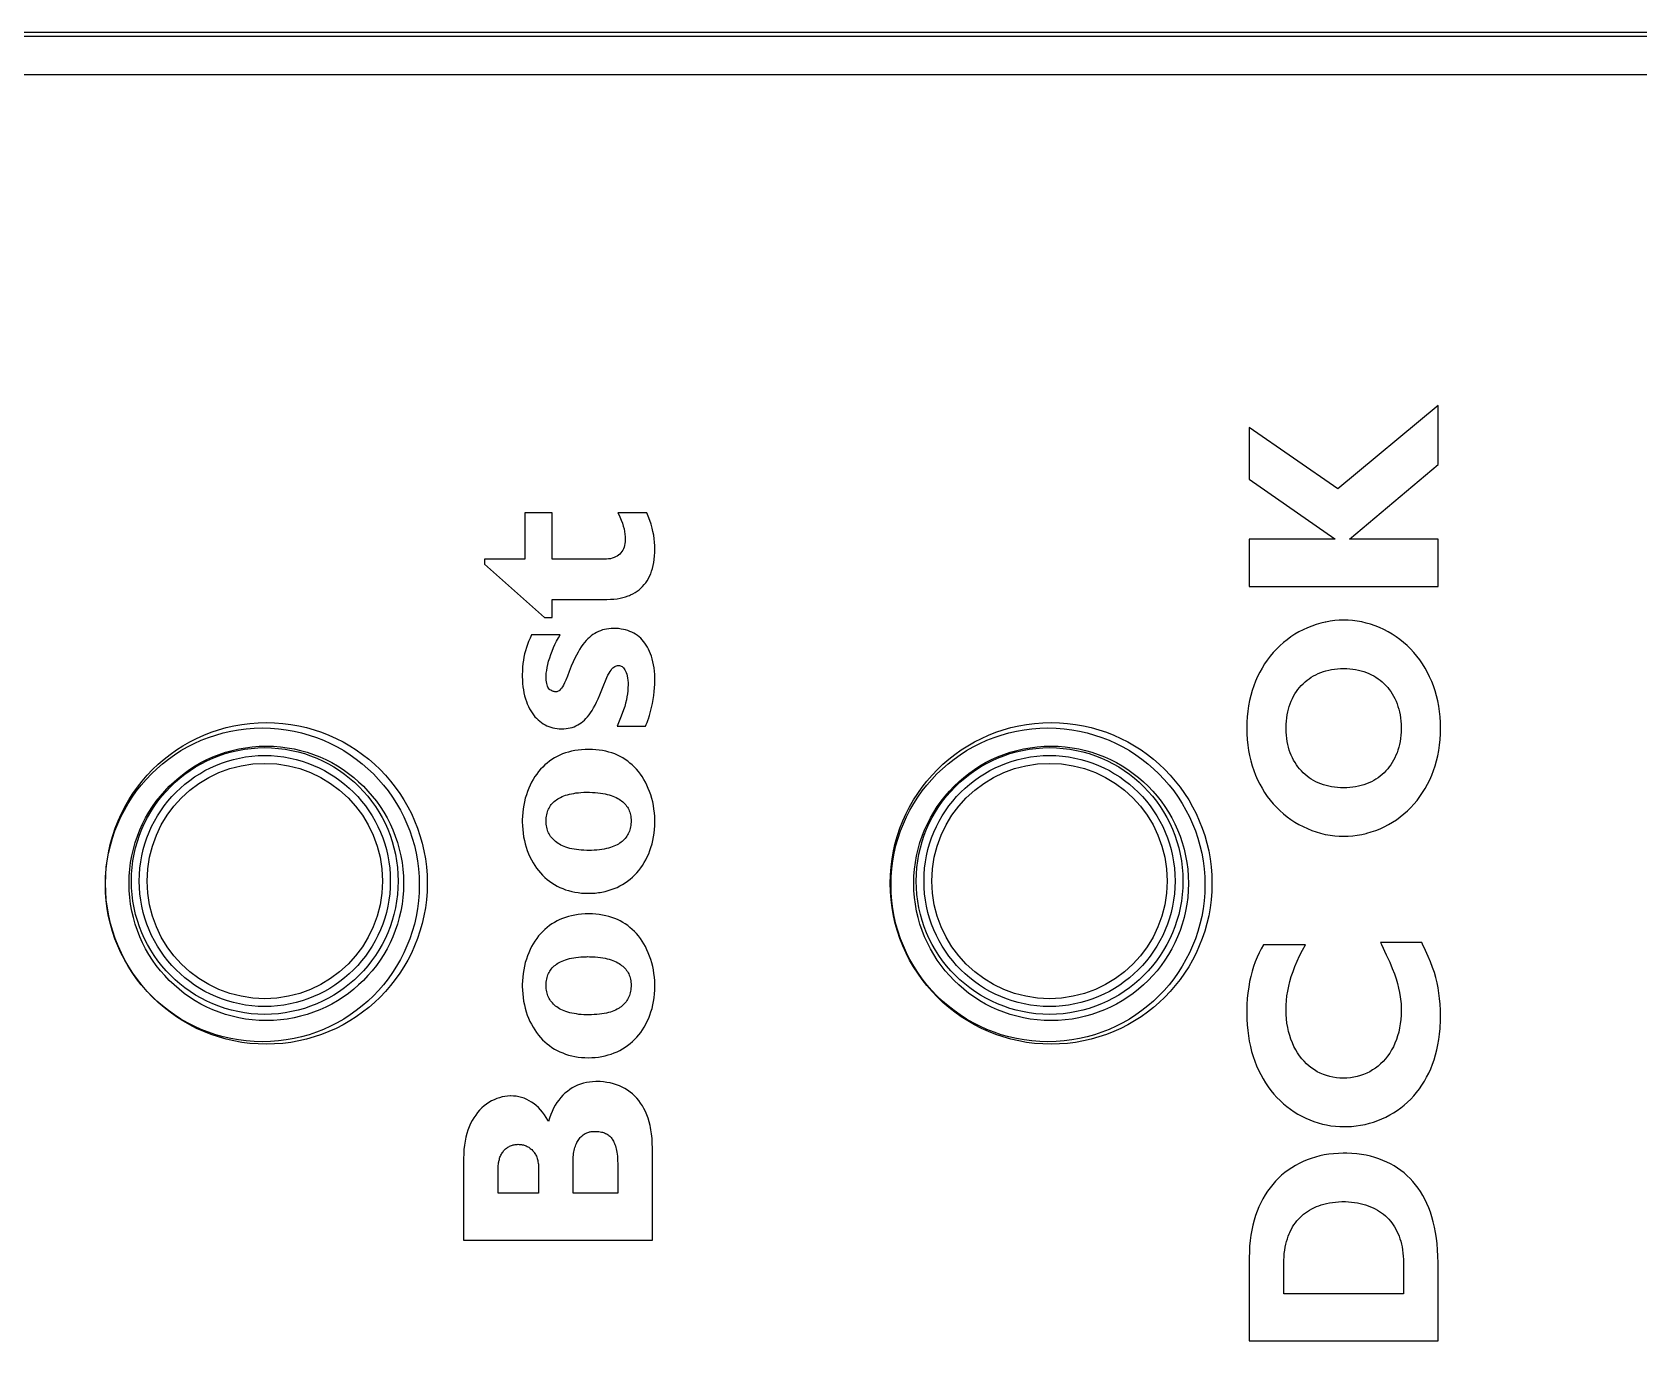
# Paper-space layout '2 DOOR PANEL LAYOUT - A1 Sheet' of a CAD drawing. Extents: x 50 to 825, y 22 to 486.
# Drawn here: x 428.222 to 430.887, y 339.381 to 341.552 of the extents above; entities that cross this region are included whole.
import ezdxf

# ---------------------------------------------------------------- set-up
doc = ezdxf.new("R2010")
doc.units = 0
doc.layers.add('N-EQPM', color=3, linetype='Continuous', lineweight=25)

psp = doc.layouts.new('2 DOOR PANEL LAYOUT - A1 Sheet')

# ---------------------------------------------------------------- linework, layer by layer
at = {"layer": 'N-EQPM', "linetype": 'Continuous'}
for p, q in [((422.2664, 341.5454), (439.1849, 341.5454)), ((423.698, 341.5519), (436.9725, 341.5519)), ((423.8203, 341.4814), (436.8386, 341.4814))]:
    psp.add_line(p, q, dxfattribs=at)
for points in [[(430.554, 340.9324), (430.3878, 340.7942), (430.2409, 340.8961), (430.2409, 340.8103), (430.3827, 340.7115), (430.3827, 340.7106), (430.2409, 340.7106), (430.2409, 340.6325), (430.554, 340.6325), (430.554, 340.7106), (430.4071, 340.7106), (430.554, 340.8346)], [(429.2488, 340.7355), (429.2467, 340.742), (429.2441, 340.7491), (429.2418, 340.7547), (429.1936, 340.7547), (429.1941, 340.7538), (429.197, 340.7478), (429.1993, 340.7424), (429.2013, 340.7373), (429.2028, 340.7326), (429.204, 340.728), (429.2049, 340.7236), (429.2055, 340.7192), (429.2059, 340.7147), (429.206, 340.7102), (429.2059, 340.7067), (429.2055, 340.7035), (429.2049, 340.7004), (429.2041, 340.6976), (429.203, 340.6949), (429.2018, 340.6925), (429.2003, 340.6902), (429.1987, 340.6881), (429.1968, 340.6861), (429.1948, 340.6844), (429.1926, 340.6828), (429.1901, 340.6815), (429.1875, 340.6803), (429.1846, 340.6793), (429.1816, 340.6785), (429.1783, 340.678), (429.1748, 340.6776), (429.172, 340.6776), (429.0848, 340.6776), (429.0848, 340.7547), (429.0394, 340.7547), (429.0394, 340.6776), (428.9728, 340.6776), (428.9728, 340.6693), (429.072, 340.5807), (429.0848, 340.5807), (429.0848, 340.611), (429.1757, 340.611), (429.1816, 340.6111), (429.1872, 340.6115), (429.1924, 340.6121), (429.1975, 340.6129), (429.2022, 340.614), (429.2067, 340.6153), (429.211, 340.6168), (429.213, 340.6176), (429.215, 340.6184), (429.2188, 340.6203), (429.2224, 340.6224), (429.2258, 340.6246), (429.229, 340.627), (429.2321, 340.6296), (429.2349, 340.6324), (429.2376, 340.6354), (429.24, 340.6386), (429.2424, 340.642), (429.2445, 340.6456), (429.2465, 340.6495), (429.2482, 340.6535), (429.2498, 340.6578), (429.2512, 340.6623), (429.2524, 340.6671), (429.2534, 340.6721), (429.2542, 340.6774), (429.2548, 340.683), (429.2551, 340.6887), (429.2552, 340.6932), (429.255, 340.6996), (429.2547, 340.7057), (429.254, 340.7116), (429.2532, 340.7174), (429.252, 340.7233), (429.2506, 340.7293)], [(429.0436, 340.4375), (429.0454, 340.4335), (429.0473, 340.4296), (429.0494, 340.426), (429.0516, 340.4226), (429.0539, 340.4194), (429.0563, 340.4164), (429.0589, 340.4137), (429.0615, 340.4111), (429.0642, 340.4087), (429.0671, 340.4066), (429.07, 340.4046), (429.073, 340.4029), (429.0762, 340.4013), (429.0794, 340.3999), (429.0826, 340.3988), (429.086, 340.3978), (429.0895, 340.3971), (429.0931, 340.3966), (429.0967, 340.3962), (429.1004, 340.3961), (429.1042, 340.3962), (429.1079, 340.3966), (429.1114, 340.3971), (429.1148, 340.3978), (429.1181, 340.3987), (429.1212, 340.3998), (429.1243, 340.4012), (429.1272, 340.4027), (429.1301, 340.4044), (429.1329, 340.4063), (429.1356, 340.4084), (429.1383, 340.4108), (429.1409, 340.4134), (429.1435, 340.4163), (429.146, 340.4194), (429.1486, 340.4228), (429.151, 340.4266), (429.1535, 340.4308), (429.156, 340.4354), (429.1585, 340.4405), (429.1611, 340.4462), (429.1639, 340.4529), (429.1672, 340.4611), (429.1703, 340.4692), (429.1731, 340.4761), (429.1753, 340.4813), (429.1773, 340.4854), (429.1791, 340.4888), (429.1808, 340.4915), (429.1824, 340.4938), (429.184, 340.4957), (429.1855, 340.4973), (429.1871, 340.4986), (429.1886, 340.4995), (429.1901, 340.5003), (429.1917, 340.5008), (429.1933, 340.5012), (429.1942, 340.5012), (429.195, 340.5013), (429.1965, 340.5012), (429.198, 340.5008), (429.1994, 340.5003), (429.2007, 340.4996), (429.202, 340.4986), (429.2033, 340.4974), (429.2045, 340.4959), (429.2056, 340.4942), (429.2067, 340.4921), (429.2076, 340.4897), (429.2085, 340.487), (429.2093, 340.4839), (429.2099, 340.4805), (429.2103, 340.4767), (429.2106, 340.4725), (429.2106, 340.4691), (429.2105, 340.4643), (429.2102, 340.4594), (429.2097, 340.4544), (429.2089, 340.4494), (429.2079, 340.4443), (429.2066, 340.439), (429.2051, 340.4335), (429.2033, 340.4277), (429.2011, 340.4215), (429.1984, 340.4145), (429.1951, 340.4064), (429.1927, 340.4007), (429.2395, 340.4007), (429.2408, 340.4032), (429.2423, 340.4068), (429.2441, 340.4116), (429.2445, 340.4128), (429.2464, 340.4186), (429.2481, 340.4248), (429.2497, 340.4314), (429.2512, 340.438), (429.2524, 340.4447), (429.2534, 340.4514), (429.2542, 340.4579), (429.2547, 340.4643), (429.255, 340.4705), (429.2552, 340.4765), (429.2551, 340.4801), (429.2549, 340.4861), (429.2545, 340.4918), (429.2538, 340.4973), (429.253, 340.5025), (429.252, 340.5074), (429.2509, 340.5121), (429.2496, 340.5165), (429.2481, 340.5207), (429.2465, 340.5247), (429.2448, 340.5284), (429.2429, 340.5319), (429.2409, 340.5352), (429.2387, 340.5383), (429.2365, 340.5412), (429.2341, 340.5439), (429.2316, 340.5465), (429.2289, 340.5488), (429.2261, 340.551), (429.2247, 340.552), (429.2232, 340.553), (429.2202, 340.5548), (429.217, 340.5564), (429.2137, 340.5579), (429.2103, 340.5591), (429.2067, 340.5602), (429.2029, 340.5611), (429.199, 340.5618), (429.195, 340.5624), (429.1907, 340.5627), (429.1863, 340.5628), (429.1824, 340.5627), (429.1786, 340.5623), (429.175, 340.5618), (429.1715, 340.5611), (429.1681, 340.5602), (429.1648, 340.559), (429.1616, 340.5577), (429.1585, 340.5562), (429.1554, 340.5545), (429.1524, 340.5525), (429.1495, 340.5504), (429.1467, 340.548), (429.1439, 340.5453), (429.1411, 340.5425), (429.1384, 340.5393), (429.1357, 340.5359), (429.133, 340.5321), (429.1304, 340.528), (429.1277, 340.5235), (429.1251, 340.5186), (429.1224, 340.5132), (429.1196, 340.5071), (429.1166, 340.5), (429.1131, 340.4913), (429.11, 340.4834), (429.1074, 340.4771), (429.1053, 340.4724), (429.1035, 340.4688), (429.1018, 340.466), (429.1003, 340.4637), (429.0989, 340.4619), (429.0976, 340.4605), (429.0963, 340.4594), (429.095, 340.4586), (429.0938, 340.4581), (429.0925, 340.4578), (429.0912, 340.4576), (429.0892, 340.4577), (429.0882, 340.4579), (429.0873, 340.4581), (429.0856, 340.4586), (429.084, 340.4592), (429.0825, 340.4601), (429.0812, 340.4611), (429.08, 340.4623), (429.0789, 340.4637), (429.0779, 340.4653), (429.0771, 340.4672), (429.0763, 340.4693), (429.0757, 340.4716), (429.0752, 340.4743), (429.0749, 340.4771), (429.0747, 340.4802), (429.0747, 340.4815), (429.0748, 340.4851), (429.0751, 340.4883), (429.0757, 340.4929), (429.0765, 340.4979), (429.0777, 340.5032), (429.079, 340.5086), (429.0807, 340.5142), (429.0825, 340.5197), (429.0846, 340.5253), (429.0869, 340.5309), (429.0895, 340.5363), (429.0922, 340.5417), (429.0951, 340.547), (429.0981, 340.5522), (429.0508, 340.5522), (429.0482, 340.5466), (429.0458, 340.5413), (429.0438, 340.536), (429.042, 340.5309), (429.0404, 340.5258), (429.0391, 340.5206), (429.038, 340.5153), (429.037, 340.51), (429.0363, 340.5044), (429.0358, 340.4985), (429.0354, 340.4924), (429.0352, 340.4858), (429.0352, 340.4838), (429.0352, 340.4828), (429.0354, 340.477), (429.0357, 340.4714), (429.0363, 340.466), (429.0371, 340.4607), (429.038, 340.4557), (429.0392, 340.4508), (429.0405, 340.4462), (429.042, 340.4417)], [(430.2456, 340.3351), (430.2483, 340.3272), (430.2513, 340.3194), (430.2546, 340.3119), (430.2582, 340.3046), (430.2621, 340.2976), (430.2663, 340.2908), (430.2708, 340.2842), (430.2756, 340.2779), (430.2807, 340.2719), (430.286, 340.2661), (430.2916, 340.2606), (430.2975, 340.2554), (430.3036, 340.2505), (430.31, 340.2459), (430.3165, 340.2416), (430.3233, 340.2376), (430.3302, 340.234), (430.3373, 340.2307), (430.3445, 340.2278), (430.3519, 340.2252), (430.3593, 340.223), (430.3668, 340.2212), (430.3676, 340.2211), (430.3751, 340.2197), (430.3826, 340.2187), (430.3901, 340.2181), (430.3974, 340.218), (430.405, 340.2181), (430.4126, 340.2187), (430.4201, 340.2197), (430.4277, 340.221), (430.4351, 340.2228), (430.4359, 340.223), (430.4433, 340.2251), (430.4506, 340.2276), (430.4578, 340.2305), (430.4648, 340.2337), (430.4717, 340.2373), (430.4784, 340.2413), (430.4849, 340.2455), (430.4912, 340.2501), (430.4973, 340.255), (430.5032, 340.2602), (430.5088, 340.2657), (430.5141, 340.2715), (430.5192, 340.2775), (430.524, 340.2838), (430.5285, 340.2904), (430.5327, 340.2972), (430.5366, 340.3043), (430.5402, 340.3116), (430.5435, 340.3192), (430.5465, 340.327), (430.5492, 340.335), (430.5515, 340.3433), (430.5535, 340.3517), (430.5551, 340.3604), (430.5564, 340.3694), (430.5574, 340.3785), (430.5579, 340.3879), (430.5581, 340.3975), (430.5579, 340.4069), (430.5574, 340.4161), (430.5564, 340.4252), (430.5551, 340.434), (430.5535, 340.4426), (430.5515, 340.451), (430.5491, 340.4593), (430.5465, 340.4673), (430.5435, 340.475), (430.5401, 340.4826), (430.5365, 340.4899), (430.5325, 340.497), (430.5283, 340.5039), (430.5237, 340.5105), (430.5189, 340.5168), (430.5138, 340.5229), (430.5084, 340.5287), (430.5027, 340.5342), (430.4968, 340.5395), (430.4907, 340.5444), (430.4844, 340.549), (430.4778, 340.5533), (430.4711, 340.5572), (430.4642, 340.5608), (430.4572, 340.5641), (430.45, 340.567), (430.4495, 340.5671), (430.4422, 340.5696), (430.4349, 340.5717), (430.4274, 340.5735), (430.4199, 340.5748), (430.4124, 340.5758), (430.4049, 340.5764), (430.3974, 340.5765), (430.3901, 340.5764), (430.3827, 340.5758), (430.3752, 340.5748), (430.3677, 340.5734), (430.3669, 340.5733), (430.3595, 340.5715), (430.352, 340.5693), (430.3447, 340.5668), (430.3374, 340.5638), (430.3303, 340.5606), (430.3234, 340.5569), (430.3166, 340.553), (430.31, 340.5487), (430.3037, 340.5441), (430.2975, 340.5392), (430.2917, 340.534), (430.286, 340.5285), (430.2807, 340.5227), (430.2756, 340.5167), (430.2708, 340.5104), (430.2663, 340.5039), (430.2621, 340.4971), (430.2582, 340.4901), (430.2546, 340.4828), (430.2513, 340.4753), (430.2483, 340.4676), (430.2456, 340.4596), (430.2433, 340.4514), (430.2413, 340.443), (430.2397, 340.4344), (430.2384, 340.4255), (430.2375, 340.4164), (430.2369, 340.4071), (430.2367, 340.3975), (430.2369, 340.3879), (430.2375, 340.3785), (430.2384, 340.3694), (430.2397, 340.3605), (430.2413, 340.3518), (430.2433, 340.3434)], [(430.3048, 340.3704), (430.3038, 340.3753), (430.303, 340.3803), (430.3025, 340.3855), (430.3021, 340.3908), (430.3019, 340.3963), (430.3019, 340.3975), (430.3019, 340.3984), (430.3021, 340.4039), (430.3025, 340.4091), (430.303, 340.4143), (430.3038, 340.4193), (430.3048, 340.4242), (430.3059, 340.4289), (430.3073, 340.4335), (430.3088, 340.4379), (430.3105, 340.4422), (430.3124, 340.4464), (430.3145, 340.4504), (430.3167, 340.4542), (430.3191, 340.4579), (430.3217, 340.4615), (430.3244, 340.4648), (430.3272, 340.4681), (430.3302, 340.4711), (430.3334, 340.474), (430.3367, 340.4768), (430.3384, 340.4781), (430.3402, 340.4793), (430.3438, 340.4817), (430.3475, 340.484), (430.3514, 340.486), (430.3554, 340.4879), (430.3595, 340.4896), (430.3638, 340.4911), (430.3682, 340.4924), (430.3728, 340.4936), (430.3775, 340.4945), (430.3823, 340.4952), (430.3872, 340.4958), (430.3923, 340.4961), (430.3974, 340.4962), (430.4026, 340.4961), (430.4077, 340.4958), (430.4126, 340.4952), (430.4174, 340.4945), (430.4221, 340.4936), (430.4266, 340.4924), (430.4311, 340.4911), (430.4353, 340.4896), (430.4395, 340.4879), (430.4435, 340.486), (430.4474, 340.484), (430.4511, 340.4817), (430.4547, 340.4793), (430.4565, 340.4781), (430.4582, 340.4768), (430.4615, 340.474), (430.4646, 340.4711), (430.4677, 340.4681), (430.4705, 340.4648), (430.4732, 340.4615), (430.4758, 340.4579), (430.4782, 340.4542), (430.4804, 340.4504), (430.4825, 340.4464), (430.4844, 340.4422), (430.4861, 340.4379), (430.4876, 340.4335), (430.489, 340.4289), (430.4901, 340.4242), (430.4911, 340.4193), (430.4919, 340.4143), (430.4924, 340.4091), (430.4928, 340.4039), (430.4929, 340.3984), (430.4929, 340.3975), (430.4929, 340.3963), (430.4928, 340.3908), (430.4924, 340.3855), (430.4918, 340.3803), (430.4911, 340.3753), (430.4901, 340.3704), (430.4889, 340.3657), (430.4876, 340.361), (430.486, 340.3566), (430.4843, 340.3523), (430.4824, 340.3481), (430.4803, 340.3441), (430.4781, 340.3403), (430.4757, 340.3366), (430.4732, 340.333), (430.4705, 340.3297), (430.4676, 340.3264), (430.4646, 340.3234), (430.4614, 340.3205), (430.4581, 340.3177), (430.4547, 340.3152), (430.4511, 340.3128), (430.4473, 340.3105), (430.4435, 340.3085), (430.4395, 340.3066), (430.4353, 340.3049), (430.431, 340.3034), (430.4266, 340.3021), (430.4221, 340.3009), (430.4174, 340.3), (430.4126, 340.2993), (430.4077, 340.2987), (430.4026, 340.2984), (430.3974, 340.2983), (430.3923, 340.2984), (430.3872, 340.2987), (430.3823, 340.2993), (430.3775, 340.3), (430.3728, 340.3009), (430.3683, 340.3021), (430.3639, 340.3034), (430.3596, 340.3049), (430.3554, 340.3066), (430.3514, 340.3085), (430.3475, 340.3105), (430.3438, 340.3128), (430.3402, 340.3152), (430.3368, 340.3177), (430.3335, 340.3205), (430.3303, 340.3234), (430.3273, 340.3264), (430.3244, 340.3297), (430.3217, 340.333), (430.3192, 340.3366), (430.3168, 340.3403), (430.3145, 340.3441), (430.3125, 340.3481), (430.3106, 340.3523), (430.3089, 340.3566), (430.3073, 340.361), (430.306, 340.3657)], [(429.0457, 340.1889), (429.048, 340.1837), (429.0505, 340.1788), (429.0531, 340.174), (429.056, 340.1695), (429.059, 340.1651), (429.0622, 340.161), (429.0655, 340.1571), (429.069, 340.1533), (429.0727, 340.1498), (429.0765, 340.1465), (429.0804, 340.1434), (429.0845, 340.1405), (429.0888, 340.1379), (429.0932, 340.1354), (429.0977, 340.1332), (429.1024, 340.1312), (429.1072, 340.1294), (429.1121, 340.1278), (429.1172, 340.1265), (429.1225, 340.1254), (429.1279, 340.1245), (429.1334, 340.1239), (429.1391, 340.1235), (429.145, 340.1234), (429.1508, 340.1235), (429.1564, 340.1239), (429.1619, 340.1245), (429.1647, 340.1249), (429.1674, 340.1254), (429.1726, 340.1265), (429.1778, 340.1279), (429.1828, 340.1295), (429.1877, 340.1313), (429.1924, 340.1333), (429.197, 340.1356), (429.2015, 340.1381), (429.2058, 340.1407), (429.2099, 340.1436), (429.214, 340.1468), (429.2178, 340.1501), (429.2215, 340.1536), (429.2251, 340.1573), (429.2284, 340.1613), (429.2316, 340.1654), (429.2347, 340.1697), (429.2375, 340.1743), (429.2401, 340.179), (429.2426, 340.1839), (429.2449, 340.1889), (429.2469, 340.1942), (429.2487, 340.1996), (429.2504, 340.2052), (429.2518, 340.2109), (429.2529, 340.2169), (429.2538, 340.2229), (429.2545, 340.2291), (429.255, 340.2354), (429.2551, 340.2419), (429.2552, 340.2432), (429.2551, 340.245), (429.2549, 340.2509), (429.2545, 340.2569), (429.2537, 340.2629), (429.2527, 340.269), (429.2515, 340.2749), (429.25, 340.2808), (429.2483, 340.2865), (429.2464, 340.2921), (429.2443, 340.2975), (429.242, 340.3026), (429.2395, 340.3076), (429.2369, 340.3124), (429.2341, 340.3169), (429.2311, 340.3212), (429.228, 340.3253), (429.2247, 340.3292), (429.2212, 340.3329), (429.2177, 340.3363), (429.2139, 340.3395), (429.2101, 340.3426), (429.2061, 340.3454), (429.2019, 340.348), (429.1976, 340.3503), (429.1932, 340.3525), (429.1886, 340.3545), (429.1838, 340.3562), (429.1789, 340.3578), (429.1738, 340.3591), (429.1685, 340.3602), (429.163, 340.361), (429.1574, 340.3616), (429.1515, 340.362), (429.1485, 340.3621), (429.1454, 340.3621), (429.1393, 340.362), (429.1334, 340.3616), (429.1277, 340.361), (429.1222, 340.3602), (429.1169, 340.3591), (429.1118, 340.3577), (429.1068, 340.3562), (429.102, 340.3545), (429.0973, 340.3525), (429.0929, 340.3503), (429.0885, 340.3479), (429.0843, 340.3453), (429.0803, 340.3425), (429.0764, 340.3395), (429.0727, 340.3363), (429.0691, 340.3328), (429.0656, 340.3292), (429.0623, 340.3253), (429.0592, 340.3212), (429.0562, 340.3169), (429.0534, 340.3124), (429.0507, 340.3077), (429.0482, 340.3028), (429.0459, 340.2976), (429.0439, 340.2923), (429.042, 340.2868), (429.0403, 340.2811), (429.0388, 340.2753), (429.0376, 340.2694), (429.0366, 340.2633), (429.0359, 340.2572), (429.0355, 340.2511), (429.0352, 340.2451), (429.0352, 340.2432), (429.0352, 340.2418), (429.0354, 340.2355), (429.0359, 340.2292), (429.0366, 340.2231), (429.0375, 340.217), (429.0387, 340.2111), (429.0401, 340.2053), (429.0418, 340.1997), (429.0436, 340.1942)], [(429.077, 340.2283), (429.0763, 340.2306), (429.0758, 340.2329), (429.0753, 340.2354), (429.075, 340.2379), (429.0748, 340.2405), (429.0747, 340.2432), (429.0748, 340.2461), (429.075, 340.2488), (429.0753, 340.2514), (429.0757, 340.2538), (429.0763, 340.2562), (429.077, 340.2585), (429.0778, 340.2607), (429.0782, 340.2618), (429.0787, 340.2629), (429.0797, 340.2649), (429.0808, 340.2669), (429.0821, 340.2688), (429.0834, 340.2706), (429.0849, 340.2723), (429.0865, 340.274), (429.0882, 340.2756), (429.0901, 340.2771), (429.0921, 340.2786), (429.0942, 340.28), (429.0964, 340.2813), (429.0989, 340.2826), (429.1014, 340.2838), (429.1042, 340.2849), (429.1071, 340.286), (429.1101, 340.2869), (429.1134, 340.2878), (429.1168, 340.2885), (429.1205, 340.2892), (429.1243, 340.2898), (429.1284, 340.2903), (429.1326, 340.2906), (429.1371, 340.2909), (429.1418, 340.291), (429.1436, 340.291), (429.1468, 340.291), (429.1517, 340.2908), (429.1563, 340.2905), (429.1607, 340.2901), (429.1649, 340.2896), (429.1688, 340.289), (429.1726, 340.2883), (429.1761, 340.2875), (429.1795, 340.2866), (429.1826, 340.2856), (429.1856, 340.2846), (429.1884, 340.2834), (429.191, 340.2822), (429.1935, 340.2809), (429.1958, 340.2796), (429.198, 340.2781), (429.2, 340.2767), (429.2019, 340.2751), (429.2037, 340.2735), (429.2053, 340.2718), (429.2068, 340.2701), (429.2082, 340.2682), (429.2095, 340.2664), (429.2106, 340.2644), (429.2117, 340.2624), (429.2126, 340.2603), (429.2134, 340.2581), (429.2141, 340.2559), (429.2146, 340.2535), (429.2151, 340.2511), (429.2154, 340.2486), (429.2156, 340.246), (429.2157, 340.2432), (429.2156, 340.2413), (429.2155, 340.2386), (429.2152, 340.236), (429.2148, 340.2335), (429.2143, 340.2311), (429.2136, 340.2287), (429.2129, 340.2265), (429.212, 340.2243), (429.211, 340.2222), (429.21, 340.2202), (429.2088, 340.2182), (429.2074, 340.2163), (429.206, 340.2145), (429.2044, 340.2128), (429.2028, 340.2111), (429.201, 340.2095), (429.199, 340.208), (429.1969, 340.2065), (429.1959, 340.2058), (429.1947, 340.2051), (429.1924, 340.2038), (429.1899, 340.2026), (429.1872, 340.2014), (429.1843, 340.2003), (429.1813, 340.1993), (429.1781, 340.1983), (429.1747, 340.1975), (429.1711, 340.1968), (429.1674, 340.1961), (429.1633, 340.1956), (429.1591, 340.1951), (429.1546, 340.1948), (429.1499, 340.1946), (429.145, 340.1945), (429.1421, 340.1946), (429.1375, 340.1947), (429.1331, 340.195), (429.1289, 340.1954), (429.1249, 340.1959), (429.1211, 340.1965), (429.1175, 340.1972), (429.114, 340.198), (429.1108, 340.1989), (429.1077, 340.1999), (429.1048, 340.201), (429.102, 340.2022), (429.0994, 340.2034), (429.097, 340.2048), (429.0947, 340.2062), (429.0925, 340.2076), (429.0905, 340.2092), (429.0886, 340.2108), (429.0868, 340.2124), (429.0851, 340.2142), (429.0836, 340.216), (429.0822, 340.2179), (429.081, 340.2198), (429.0798, 340.2218), (429.0787, 340.2239), (429.0778, 340.226)], [(429.048, 339.911), (429.0505, 339.9061), (429.0531, 339.9013), (429.056, 339.8968), (429.059, 339.8924), (429.0622, 339.8883), (429.0655, 339.8843), (429.069, 339.8806), (429.0727, 339.8771), (429.0765, 339.8738), (429.0804, 339.8707), (429.0845, 339.8678), (429.0888, 339.8651), (429.0932, 339.8627), (429.0977, 339.8605), (429.1024, 339.8585), (429.1072, 339.8567), (429.1121, 339.8551), (429.1172, 339.8538), (429.1225, 339.8527), (429.1279, 339.8518), (429.1334, 339.8512), (429.1391, 339.8508), (429.145, 339.8507), (429.1508, 339.8508), (429.1564, 339.8512), (429.1619, 339.8518), (429.1647, 339.8522), (429.1674, 339.8527), (429.1726, 339.8538), (429.1778, 339.8552), (429.1828, 339.8567), (429.1877, 339.8585), (429.1924, 339.8606), (429.197, 339.8628), (429.2015, 339.8653), (429.2058, 339.868), (429.2099, 339.8709), (429.214, 339.874), (429.2178, 339.8774), (429.2215, 339.8809), (429.2251, 339.8846), (429.2284, 339.8885), (429.2316, 339.8927), (429.2347, 339.897), (429.2375, 339.9015), (429.2401, 339.9062), (429.2426, 339.9111), (429.2449, 339.9162), (429.2469, 339.9214), (429.2487, 339.9269), (429.2504, 339.9325), (429.2518, 339.9382), (429.2529, 339.9441), (429.2538, 339.9502), (429.2545, 339.9564), (429.255, 339.9627), (429.2551, 339.9692), (429.2552, 339.9705), (429.2551, 339.9723), (429.2549, 339.9782), (429.2545, 339.9842), (429.2537, 339.9902), (429.2527, 339.9962), (429.2515, 340.0022), (429.25, 340.0081), (429.2483, 340.0138), (429.2464, 340.0194), (429.2443, 340.0247), (429.242, 340.0299), (429.2395, 340.0349), (429.2369, 340.0396), (429.2341, 340.0442), (429.2311, 340.0485), (429.228, 340.0526), (429.2247, 340.0565), (429.2212, 340.0601), (429.2177, 340.0636), (429.2139, 340.0668), (429.2101, 340.0698), (429.2061, 340.0726), (429.2019, 340.0752), (429.1976, 340.0776), (429.1932, 340.0798), (429.1886, 340.0817), (429.1838, 340.0835), (429.1789, 340.085), (429.1738, 340.0863), (429.1685, 340.0874), (429.163, 340.0883), (429.1574, 340.0889), (429.1515, 340.0893), (429.1485, 340.0894), (429.1454, 340.0894), (429.1393, 340.0893), (429.1334, 340.0889), (429.1277, 340.0883), (429.1222, 340.0874), (429.1169, 340.0863), (429.1118, 340.085), (429.1068, 340.0835), (429.102, 340.0817), (429.0973, 340.0798), (429.0929, 340.0776), (429.0885, 340.0752), (429.0843, 340.0726), (429.0803, 340.0698), (429.0764, 340.0668), (429.0727, 340.0635), (429.0691, 340.0601), (429.0656, 340.0564), (429.0623, 340.0526), (429.0592, 340.0485), (429.0562, 340.0442), (429.0534, 340.0397), (429.0507, 340.035), (429.0482, 340.03), (429.0459, 340.0249), (429.0439, 340.0196), (429.042, 340.0141), (429.0403, 340.0084), (429.0388, 340.0026), (429.0376, 339.9966), (429.0366, 339.9906), (429.0359, 339.9845), (429.0355, 339.9784), (429.0352, 339.9723), (429.0352, 339.9705), (429.0352, 339.969), (429.0354, 339.9627), (429.0359, 339.9565), (429.0366, 339.9503), (429.0375, 339.9443), (429.0387, 339.9384), (429.0401, 339.9326), (429.0418, 339.9269), (429.0436, 339.9215), (429.0457, 339.9161)], [(430.3062, 339.894), (430.3047, 339.9008), (430.3035, 339.9078), (430.3026, 339.9151), (430.3021, 339.9225), (430.3019, 339.9301), (430.3021, 339.9379), (430.3026, 339.9457), (430.3035, 339.9535), (430.3048, 339.9613), (430.3064, 339.9692), (430.3083, 339.9772), (430.3107, 339.9853), (430.3135, 339.9936), (430.3167, 340.0021), (430.3203, 340.0108), (430.3245, 340.0198), (430.3292, 340.0291), (430.334, 340.038), (430.2643, 340.038), (430.2606, 340.0314), (430.2571, 340.0246), (430.2539, 340.0174), (430.2509, 340.0099), (430.2481, 340.0021), (430.2457, 339.994), (430.2435, 339.9856), (430.2416, 339.9769), (430.24, 339.9679), (430.2387, 339.9585), (430.2377, 339.9489), (430.237, 339.939), (430.2367, 339.9288), (430.2367, 339.9246), (430.2369, 339.9148), (430.2374, 339.9053), (430.2383, 339.896), (430.2395, 339.8869), (430.241, 339.878), (430.2428, 339.8694), (430.2449, 339.861), (430.2474, 339.8528), (430.2501, 339.8449), (430.2531, 339.8372), (430.2564, 339.8298), (430.26, 339.8226), (430.2639, 339.8156), (430.268, 339.8089), (430.2723, 339.8025), (430.2769, 339.7963), (430.2818, 339.7904), (430.2869, 339.7848), (430.2922, 339.7795), (430.2977, 339.7744), (430.3034, 339.7696), (430.3093, 339.7651), (430.3154, 339.761), (430.3217, 339.7571), (430.3281, 339.7535), (430.3347, 339.7503), (430.3414, 339.7474), (430.3483, 339.7448), (430.3553, 339.7426), (430.3623, 339.7406), (430.3692, 339.7392), (430.3764, 339.7379), (430.3837, 339.737), (430.391, 339.7365), (430.3983, 339.7363), (430.4032, 339.7364), (430.4107, 339.7368), (430.4182, 339.7376), (430.4256, 339.7387), (430.4329, 339.7401), (430.4401, 339.7419), (430.4472, 339.744), (430.4542, 339.7464), (430.461, 339.7492), (430.4676, 339.7523), (430.4741, 339.7557), (430.4804, 339.7593), (430.4865, 339.7633), (430.4924, 339.7676), (430.498, 339.7721), (430.5035, 339.7769), (430.5087, 339.782), (430.5137, 339.7874), (430.5185, 339.793), (430.5231, 339.7989), (430.5273, 339.8051), (430.5314, 339.8115), (430.5351, 339.8182), (430.5387, 339.8251), (430.5419, 339.8323), (430.5449, 339.8397), (430.5476, 339.8474), (430.55, 339.8554), (430.5521, 339.8636), (430.5539, 339.8721), (430.5554, 339.8809), (430.5566, 339.8899), (430.5574, 339.8992), (430.5577, 339.9039), (430.558, 339.9087), (430.5581, 339.9186), (430.558, 339.9293), (430.5575, 339.9393), (430.5567, 339.9487), (430.5556, 339.9577), (430.5542, 339.9665), (430.5524, 339.975), (430.5503, 339.9835), (430.5479, 339.992), (430.545, 340.0006), (430.5417, 340.0095), (430.5378, 340.0188), (430.5334, 340.0286), (430.5282, 340.0393), (430.5269, 340.0417), (430.4585, 340.0417), (430.46, 340.0386), (430.4681, 340.0214), (430.4738, 340.0089), (430.4781, 339.9987), (430.4816, 339.9897), (430.4844, 339.9815), (430.4868, 339.9738), (430.4887, 339.9663), (430.4902, 339.959), (430.4914, 339.9516), (430.4923, 339.9441), (430.4926, 339.9402), (430.4928, 339.9363), (430.4929, 339.9282), (430.4928, 339.9212), (430.4923, 339.9139), (430.4914, 339.9068), (430.4903, 339.9), (430.4888, 339.8933), (430.487, 339.8869), (430.4849, 339.8807), (430.4825, 339.8747), (430.4799, 339.869), (430.4769, 339.8636), (430.4738, 339.8584), (430.4704, 339.8535), (430.4667, 339.8489), (430.4629, 339.8446), (430.4588, 339.8406), (430.4545, 339.8368), (430.4501, 339.8334), (430.4455, 339.8303), (430.4407, 339.8275), (430.4357, 339.825), (430.4306, 339.8228), (430.4253, 339.821), (430.4199, 339.8194), (430.4144, 339.8182), (430.4087, 339.8174), (430.4029, 339.8169), (430.3969, 339.8167), (430.3911, 339.8169), (430.3854, 339.8174), (430.3798, 339.8182), (430.3743, 339.8194), (430.369, 339.821), (430.3638, 339.8228), (430.3587, 339.825), (430.3538, 339.8275), (430.3491, 339.8303), (430.3446, 339.8334), (430.3402, 339.8369), (430.336, 339.8406), (430.3319, 339.8447), (430.3281, 339.849), (430.3245, 339.8536), (430.3211, 339.8586), (430.318, 339.8638), (430.3151, 339.8693), (430.3124, 339.8751), (430.3101, 339.8812), (430.308, 339.8875)], [(429.0778, 339.9533), (429.077, 339.9555), (429.0763, 339.9578), (429.0758, 339.9602), (429.0753, 339.9627), (429.075, 339.9652), (429.0748, 339.9678), (429.0747, 339.9705), (429.0748, 339.9733), (429.075, 339.976), (429.0753, 339.9786), (429.0757, 339.9811), (429.0763, 339.9835), (429.077, 339.9858), (429.0778, 339.988), (429.0782, 339.9891), (429.0787, 339.9901), (429.0797, 339.9922), (429.0808, 339.9941), (429.0821, 339.996), (429.0834, 339.9978), (429.0849, 339.9996), (429.0865, 340.0013), (429.0882, 340.0029), (429.0901, 340.0044), (429.0921, 340.0059), (429.0942, 340.0073), (429.0964, 340.0086), (429.0989, 340.0099), (429.1014, 340.0111), (429.1042, 340.0122), (429.1071, 340.0132), (429.1101, 340.0142), (429.1134, 340.015), (429.1168, 340.0158), (429.1205, 340.0165), (429.1243, 340.0171), (429.1284, 340.0175), (429.1326, 340.0179), (429.1371, 340.0181), (429.1418, 340.0182), (429.1436, 340.0183), (429.1468, 340.0182), (429.1517, 340.0181), (429.1563, 340.0178), (429.1607, 340.0174), (429.1649, 340.0169), (429.1688, 340.0163), (429.1726, 340.0156), (429.1761, 340.0148), (429.1795, 340.0139), (429.1826, 340.0129), (429.1856, 340.0118), (429.1884, 340.0107), (429.191, 340.0095), (429.1935, 340.0082), (429.1958, 340.0068), (429.198, 340.0054), (429.2, 340.0039), (429.2019, 340.0024), (429.2037, 340.0008), (429.2053, 339.9991), (429.2068, 339.9973), (429.2082, 339.9955), (429.2095, 339.9936), (429.2106, 339.9917), (429.2117, 339.9897), (429.2126, 339.9876), (429.2134, 339.9854), (429.2141, 339.9831), (429.2146, 339.9808), (429.2151, 339.9784), (429.2154, 339.9758), (429.2156, 339.9732), (429.2157, 339.9705), (429.2156, 339.9686), (429.2155, 339.9659), (429.2152, 339.9633), (429.2148, 339.9608), (429.2143, 339.9583), (429.2136, 339.956), (429.2129, 339.9537), (429.212, 339.9516), (429.211, 339.9495), (429.21, 339.9475), (429.2087, 339.9455), (429.2074, 339.9436), (429.206, 339.9418), (429.2044, 339.9401), (429.2028, 339.9384), (429.2009, 339.9368), (429.199, 339.9353), (429.1969, 339.9338), (429.1958, 339.9331), (429.1947, 339.9324), (429.1924, 339.9311), (429.1898, 339.9298), (429.1872, 339.9287), (429.1843, 339.9276), (429.1813, 339.9265), (429.1781, 339.9256), (429.1747, 339.9248), (429.1711, 339.924), (429.1673, 339.9234), (429.1633, 339.9228), (429.1591, 339.9224), (429.1546, 339.9221), (429.1499, 339.9219), (429.145, 339.9218), (429.1421, 339.9218), (429.1375, 339.922), (429.1331, 339.9223), (429.1289, 339.9226), (429.1249, 339.9232), (429.1211, 339.9238), (429.1175, 339.9245), (429.1141, 339.9253), (429.1108, 339.9262), (429.1077, 339.9272), (429.1048, 339.9283), (429.102, 339.9295), (429.0994, 339.9307), (429.097, 339.932), (429.0947, 339.9334), (429.0925, 339.9349), (429.0905, 339.9364), (429.0886, 339.938), (429.0868, 339.9397), (429.0852, 339.9415), (429.0836, 339.9433), (429.0822, 339.9451), (429.081, 339.9471), (429.0798, 339.9491), (429.0787, 339.9512)], [(429.2419, 339.756), (429.2396, 339.7613), (429.2371, 339.7663), (429.2344, 339.7711), (429.2315, 339.7755), (429.2284, 339.7797), (429.2251, 339.7836), (429.2216, 339.7873), (429.2179, 339.7907), (429.214, 339.7938), (429.2099, 339.7967), (429.2056, 339.7994), (429.2011, 339.8018), (429.1963, 339.8039), (429.1914, 339.8058), (429.1863, 339.8074), (429.1811, 339.8088), (429.1756, 339.8098), (429.1701, 339.8106), (429.1645, 339.811), (429.1592, 339.8112), (429.1573, 339.8111), (429.1519, 339.8109), (429.1467, 339.8103), (429.1416, 339.8094), (429.1366, 339.8082), (429.1317, 339.8067), (429.1271, 339.8049), (429.1225, 339.8028), (429.1182, 339.8005), (429.114, 339.7978), (429.11, 339.7949), (429.1061, 339.7917), (429.1025, 339.7883), (429.099, 339.7845), (429.0957, 339.7805), (429.0927, 339.7763), (429.0898, 339.7717), (429.0871, 339.7668), (429.0847, 339.7617), (429.0825, 339.7563), (429.0805, 339.7506), (429.0788, 339.7446), (429.0776, 339.747), (429.0749, 339.7517), (429.072, 339.7562), (429.0689, 339.7604), (429.0656, 339.7643), (429.0621, 339.7679), (429.0585, 339.7713), (429.0547, 339.7743), (429.0507, 339.777), (429.0467, 339.7794), (429.0426, 339.7815), (429.0384, 339.7833), (429.0341, 339.7847), (429.0297, 339.7859), (429.0253, 339.7867), (429.0209, 339.7871), (429.0164, 339.7873), (429.0156, 339.7873), (429.011, 339.7871), (429.0065, 339.7865), (429.0019, 339.7856), (428.9973, 339.7844), (428.9928, 339.7829), (428.9884, 339.781), (428.9841, 339.7789), (428.9799, 339.7764), (428.9758, 339.7736), (428.9719, 339.7706), (428.9681, 339.7673), (428.9645, 339.7637), (428.9612, 339.7598), (428.958, 339.7556), (428.955, 339.7512), (428.9522, 339.7465), (428.9496, 339.7415), (428.9473, 339.7362), (428.9452, 339.7307), (428.9433, 339.7249), (428.9417, 339.7187), (428.9404, 339.7123), (428.9393, 339.7056), (428.9385, 339.6985), (428.9381, 339.6912), (428.9379, 339.6835), (428.9379, 339.5481), (429.251, 339.5481), (429.251, 339.7005), (429.2509, 339.7088), (429.2504, 339.7167), (429.2496, 339.7242), (429.2486, 339.7313), (429.248, 339.7347), (429.2473, 339.738), (429.2457, 339.7443), (429.2439, 339.7503)], [(429.1882, 339.7086), (429.189, 339.7066), (429.1897, 339.7044), (429.1904, 339.702), (429.191, 339.6995), (429.1916, 339.6967), (429.1921, 339.6938), (429.1925, 339.6906), (429.1929, 339.6872), (429.1932, 339.6835), (429.1934, 339.6795), (429.1936, 339.6752), (429.1936, 339.6705), (429.1936, 339.6261), (429.1197, 339.6261), (429.1197, 339.6808), (429.1197, 339.6834), (429.1199, 339.6863), (429.1201, 339.6891), (429.1204, 339.6918), (429.1208, 339.6945), (429.1213, 339.697), (429.1219, 339.6994), (429.1225, 339.7018), (429.1233, 339.704), (429.124, 339.7061), (429.1249, 339.7081), (429.1258, 339.7101), (429.1268, 339.7119), (429.1278, 339.7136), (429.1289, 339.7152), (429.1301, 339.7167), (429.1313, 339.7181), (429.1325, 339.7195), (429.1338, 339.7207), (429.1351, 339.7218), (429.1365, 339.7229), (429.138, 339.7238), (429.1394, 339.7247), (429.141, 339.7255), (429.1425, 339.7262), (429.1442, 339.7268), (429.1459, 339.7273), (429.1467, 339.7276), (429.1476, 339.7278), (429.1494, 339.7281), (429.1512, 339.7283), (429.1531, 339.7285), (429.1551, 339.7285), (429.1576, 339.7285), (429.16, 339.7283), (429.1623, 339.7281), (429.1644, 339.7278), (429.1664, 339.7274), (429.1683, 339.727), (429.17, 339.7264), (429.1717, 339.7258), (429.1733, 339.7251), (429.1748, 339.7244), (429.1762, 339.7236), (429.1776, 339.7227), (429.1789, 339.7217), (429.1802, 339.7206), (429.1813, 339.7195), (429.1825, 339.7182), (429.1835, 339.7169), (429.1846, 339.7155), (429.1855, 339.7139), (429.1865, 339.7123), (429.1873, 339.7105)], [(429.0586, 339.6872), (429.0592, 339.6855), (429.0599, 339.6837), (429.0604, 339.6819), (429.0609, 339.68), (429.0613, 339.6781), (429.0617, 339.676), (429.062, 339.6739), (429.0622, 339.6717), (429.0623, 339.6694), (429.0623, 339.667), (429.0623, 339.6261), (428.9953, 339.6261), (428.9953, 339.667), (428.9953, 339.6694), (428.9954, 339.6717), (428.9956, 339.674), (428.9959, 339.6761), (428.9963, 339.6782), (428.9965, 339.6792), (428.9967, 339.6802), (428.9972, 339.6821), (428.9977, 339.6839), (428.9983, 339.6857), (428.999, 339.6874), (428.9998, 339.689), (429.0006, 339.6905), (429.0014, 339.692), (429.0023, 339.6934), (429.0033, 339.6948), (429.0043, 339.696), (429.0054, 339.6972), (429.0065, 339.6984), (429.0077, 339.6995), (429.0089, 339.7005), (429.0102, 339.7014), (429.0115, 339.7023), (429.0129, 339.7031), (429.0143, 339.7038), (429.0157, 339.7045), (429.0172, 339.705), (429.0188, 339.7056), (429.0203, 339.706), (429.0219, 339.7063), (429.0235, 339.7066), (429.0252, 339.7068), (429.0269, 339.7069), (429.0283, 339.707), (429.0286, 339.707), (429.0303, 339.7069), (429.032, 339.7068), (429.0337, 339.7066), (429.0353, 339.7063), (429.037, 339.7059), (429.0386, 339.7054), (429.0401, 339.7049), (429.0417, 339.7043), (429.0431, 339.7036), (429.0446, 339.7029), (429.046, 339.7021), (429.0473, 339.7012), (429.0486, 339.7002), (429.0498, 339.6992), (429.051, 339.6982), (429.0522, 339.697), (429.0532, 339.6958), (429.0543, 339.6945), (429.0552, 339.6932), (429.0562, 339.6918), (429.057, 339.6903), (429.0578, 339.6888)], [(430.5439, 339.5865), (430.5413, 339.5943), (430.5385, 339.6018), (430.5355, 339.609), (430.5322, 339.6158), (430.5287, 339.6223), (430.5249, 339.6285), (430.5209, 339.6344), (430.5189, 339.6372), (430.5167, 339.64), (430.5123, 339.6453), (430.5077, 339.6503), (430.5028, 339.655), (430.4978, 339.6595), (430.4925, 339.6637), (430.487, 339.6676), (430.4812, 339.6712), (430.4753, 339.6746), (430.4691, 339.6776), (430.4627, 339.6804), (430.456, 339.683), (430.4491, 339.6852), (430.442, 339.6871), (430.4346, 339.6888), (430.427, 339.6901), (430.4191, 339.6911), (430.411, 339.6918), (430.4027, 339.6922), (430.3979, 339.6923), (430.3967, 339.6923), (430.3887, 339.692), (430.3808, 339.6915), (430.373, 339.6906), (430.3654, 339.6893), (430.358, 339.6877), (430.3507, 339.6859), (430.3437, 339.6837), (430.3368, 339.6812), (430.3301, 339.6784), (430.3237, 339.6753), (430.3174, 339.6719), (430.3114, 339.6682), (430.3056, 339.6643), (430.3, 339.6601), (430.2946, 339.6556), (430.2895, 339.6508), (430.2845, 339.6458), (430.2799, 339.6405), (430.2754, 339.635), (430.2712, 339.6292), (430.2672, 339.6231), (430.2635, 339.6167), (430.2601, 339.6101), (430.2569, 339.6032), (430.254, 339.5961), (430.2513, 339.5887), (430.2489, 339.581), (430.2469, 339.573), (430.2451, 339.5647), (430.2436, 339.5562), (430.2424, 339.5474), (430.2416, 339.5383), (430.2411, 339.5289), (430.2409, 339.5191), (430.2409, 339.381), (430.554, 339.381), (430.554, 339.5105), (430.5538, 339.5214), (430.5533, 339.5319), (430.5525, 339.542), (430.5513, 339.5516), (430.5499, 339.5609), (430.5482, 339.5698), (430.5461, 339.5784)], [(430.4933, 339.5415), (430.4943, 339.5367), (430.4951, 339.5318), (430.4958, 339.5266), (430.4962, 339.5213), (430.4965, 339.5157), (430.4966, 339.51), (430.4966, 339.459), (430.2983, 339.459), (430.2983, 339.5091), (430.2984, 339.5149), (430.2987, 339.5206), (430.2991, 339.526), (430.2998, 339.5313), (430.3006, 339.5363), (430.3016, 339.5412), (430.3028, 339.5458), (430.3041, 339.5503), (430.3055, 339.5545), (430.3071, 339.5587), (430.308, 339.5606), (430.3089, 339.5626), (430.3108, 339.5664), (430.3129, 339.57), (430.315, 339.5734), (430.3174, 339.5767), (430.3198, 339.5799), (430.3224, 339.5829), (430.3251, 339.5858), (430.328, 339.5885), (430.331, 339.5911), (430.3342, 339.5935), (430.3375, 339.5958), (430.3409, 339.598), (430.3445, 339.6), (430.3483, 339.6019), (430.3522, 339.6036), (430.3562, 339.6052), (430.3604, 339.6066), (430.3648, 339.6079), (430.3693, 339.609), (430.374, 339.6099), (430.3788, 339.6107), (430.3838, 339.6113), (430.3889, 339.6117), (430.3942, 339.6119), (430.3974, 339.6119), (430.4005, 339.6119), (430.4056, 339.6117), (430.4106, 339.6113), (430.4155, 339.6107), (430.4203, 339.6099), (430.425, 339.609), (430.4295, 339.6078), (430.4339, 339.6065), (430.4381, 339.6051), (430.4422, 339.6035), (430.4462, 339.6018), (430.4499, 339.5999), (430.4536, 339.5978), (430.4571, 339.5957), (430.4604, 339.5934), (430.4636, 339.5909), (430.4667, 339.5883), (430.4696, 339.5856), (430.4723, 339.5827), (430.475, 339.5798), (430.4774, 339.5766), (430.4798, 339.5733), (430.482, 339.5699), (430.484, 339.5663), (430.4859, 339.5626), (430.4877, 339.5587), (430.4893, 339.5547), (430.4908, 339.5505), (430.4921, 339.5461)]]:
    psp.add_lwpolyline(points, close=True, dxfattribs=at)
for centre, radius in [((428.6042, 340.1374), 0.2603), ((428.6108, 340.1399), 0.2668), ((429.9123, 340.1399), 0.2668), ((429.9071, 340.1374), 0.2603), ((428.6108, 340.1399), 0.2277), ((429.9123, 340.1399), 0.2277), ((428.6082, 340.1438), 0.2212), ((428.6082, 340.1438), 0.2082), ((429.9097, 340.1438), 0.2212), ((429.9097, 340.1438), 0.2082), ((428.6082, 340.1438), 0.1952), ((429.9097, 340.1438), 0.1952)]:
    psp.add_circle(centre, radius, dxfattribs=at)

doc.saveas('drawing.dxf')
